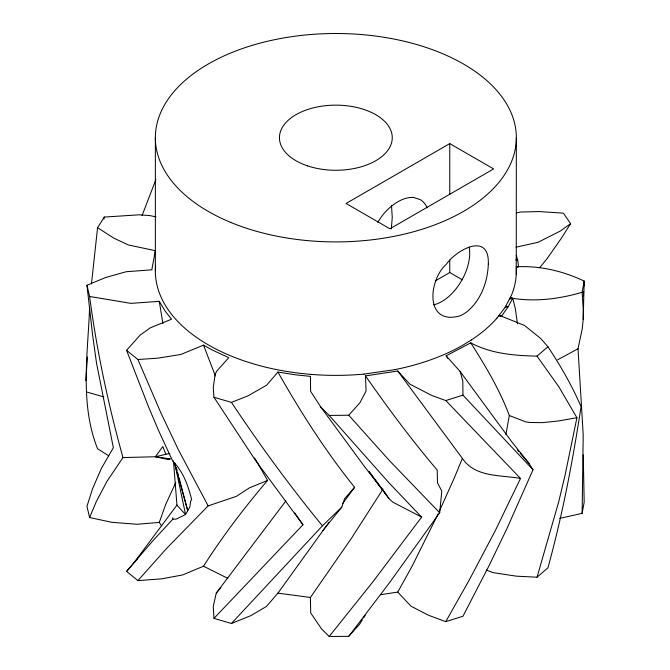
<?xml version="1.0" encoding="UTF-8"?>
<svg xmlns="http://www.w3.org/2000/svg" width="670" height="670" viewBox="0 0 670 670"><rect width="100%" height="100%" fill="white"/><g stroke="black" fill="none" stroke-linecap="round" stroke-linejoin="round"><path stroke-width="1" d="M516.252 274.541L516.344 137.702M559.684 518.413L582.121 513.354L583.21 434.847L578.017 348.777L582.213 328.903L583.21 319.49L583.285 309.574L582.121 292.288L584.181 281.057C563.621 271.367 541.41 265.881 518.58 266.71L516.168 266.66M108.783 455.826L97.577 448.766C79.688 403.75 87.845 354.489 89.612 307.555M583.21 319.49L584.181 281.057L583.913 286.224M583.377 296.567L583.645 291.4M155.247 252.749L155.356 250.68L128.431 244.969L113.95 238.21L97.577 227.691L104.26 217.072L139.41 214.794L149.904 215.589L155.959 216.887M85.819 380.652L87.427 356.984M91.463 283.913L97.577 227.691M391.322 228.947L392.26 217.465L391.514 205.531M383.031 489.016L351.725 537.859L310.411 597.464L310.696 612.958L321.575 628.946L329.171 636.5L348.743 636.324L389.379 582.892L439.696 512.768L441.781 491.035L437.51 482.936L437.2 470.047C411.615 439.997 388.097 408.248 365.493 375.904L397.737 371.012L409.923 384.17L431.698 395.451L445.768 400.551L520.498 478.455L495.256 530.715L469.569 579.424L445.768 621.643L428.348 615.194L410.978 606.183L397.737 592.104L380.61 594.692M103.934 219.124L104.26 217.072M505.892 434.704L509.309 415.526C499.694 389.706 485.507 365.996 470.75 342.856L446.136 355.837L447.853 358.366M582.121 513.354L584.181 502.131L583.243 454.83M155.356 250.68L151.822 269.817L126.211 271.727L105.718 277.464L86.958 285.278L92.569 334.757L96.539 363.207L113.356 447.736L101.212 468.749L92.569 488.757L86.958 506.344L89.604 517.55L111.907 522.315L137.107 524.275L159.267 522.416L161.604 525.824M470.75 342.856C491.185 353.819 514.326 355.594 537.038 356.13L558.688 386.573L576.92 417.712L565.053 475.265L558.688 501.922L537.038 577.205L516.428 576.175L493.011 572.615L486.236 569.977M285.906 500.892L216.268 593.051L213.269 606.425L213.973 618.368L231.443 623.477L250.923 615.604L266.442 606.476L277.924 593.134L328.945 522.34M322.865 530.548L341.8 507.131L344.531 498.815L354.614 487.299C325.62 451.287 300.679 412.243 277.924 372.051L266.585 385.242L248.067 395.794L231.443 402.385L213.973 397.276L213.253 387.704L215.137 374.187L216.938 370.929L228.78 357.671L211.929 349.841L203.504 345.125L180.9 354.438L157.944 358.149L137.919 359.522L126.58 350.318L140.122 335.092L150.398 327.781L171.537 319.222L165.423 311.483L159.267 301.333L130.901 303.376L89.604 296.475L86.958 285.278M159.267 522.416L165.792 504.192L175.825 482.475M142.04 215.631L155.867 179.644M397.737 371.012L462.375 458.372L453.925 478.816L439.018 511.905M89.604 517.55L96.338 501.52L107.041 481.228L122.962 457.577C108.314 404.663 96.765 350.929 89.604 296.475M496.989 318.124L505.105 307.379L511.486 295.185A180.49 104.202 0 0 0 516.235 267.59L518.58 266.71L517.667 259.977L516.285 255.237M446.136 355.837L460.156 371.523L512.106 442.259L528.965 463.364L533.019 469.77L506.947 528.571L489.326 565.111L462.97 616.249L445.768 621.643M438.172 513.798L412.017 566.343L397.737 592.104M362.437 619.708L359.656 624.13L348.743 636.324M363.55 617.933L365.225 615.278M516.52 212.918L520.481 212.022L539.082 211.561L563.428 213.152L570.622 223.679L560.857 238.964L546.896 258.888L539.752 267.615M137.794 558.495L126.58 571.393L137.919 580.614L161.504 578.863L182.592 574.952L203.504 566.217C222.7 536.075 244.408 507.592 267.59 480.415L254.6 457.92M377.696 222.214L382.679 215.078A44.421 25.644 -60 0 1 414.085 197.575L420.5 199.761A44.421 25.644 -60 0 1 427.133 207.834M122.962 457.577L155.39 456.739L162.844 446.522L165.833 454.319M126.58 571.393L134.067 562.599L176.989 505.038M342.697 503.497L354.614 487.299M277.924 372.051L295.177 374.781L310.411 376.373L310.604 391.28L320.829 407.109L329.171 415.408L388.751 482.584L421.614 517.106L373.408 581.175L329.171 636.5M134.067 562.599L153.363 540.229L172.827 519.216L176.26 519.091L185.573 514.527L189.886 506.897L190.665 500.808L191.704 499.753C188.228 486.227 183.387 471.437 172.827 461.404L158.422 430.215L148.355 406.405L126.58 350.318M216.268 593.051L220.874 587.791M137.919 580.614L166.78 548.236L208.152 505.875L236.401 496.344L249.416 487.886L267.59 480.415M329.171 415.408L348.743 415.233L359.974 402.67L366.055 391.004L365.493 375.904M341.8 507.131L322.438 525.808L231.443 623.477M294.758 512.96L302.957 524.786L213.973 618.368M167.835 459.427L168.689 458.682L170.406 458.942L167.835 459.427L155.39 456.739L169.786 453.406M537.038 356.13L547.934 346.742L540.799 338.559L524.543 325.469L499.343 315.335M537.038 577.205L547.934 567.817C562.532 514.878 572.766 460.901 581.049 406.648C572.029 385.635 560.564 365.786 547.934 346.742M570.622 223.679L560.187 231.117L538.136 242.264L516.067 247.205M471.345 340.008L461.982 345.703A180.49 104.202 0 0 1 395.25 369.555M449.763 143.598L346.063 203.471L389.932 228.797L493.631 168.924L449.763 143.598L449.763 194.551M435.332 280.872L449.763 272.548L462.292 279.784M557.666 359.773L578.017 348.777M516.193 260.555L517.667 259.977L515.975 259.391M445.768 400.551L462.97 395.158L533.019 469.77M582.121 292.288C559.601 298.895 536.101 301.952 512.743 298.334L510.314 297.89M509.769 299.046L512.743 298.334L515.339 308.627L517.458 323.744M395.216 369.572L363.944 374.12M505.105 307.379L508.069 306.852L512.743 298.334L510.59 297.287M576.92 417.712L558.571 420.936L542.558 422.636L529.736 422.485L525.699 421.849L509.309 415.526M516.093 260.027L517.667 259.977M311.048 374.379L307.446 374.069A180.49 104.202 0 0 1 155.599 265.957M520.498 478.455C500.666 474.871 475.038 477.526 462.375 458.372M277.924 593.134L310.411 597.464M155.39 456.739L168.689 458.682M498.849 315.939L501.369 316.433L508.069 306.852L505.808 306.257M86.397 391.942L103.884 396.9M227.85 578.361L203.504 566.217M421.614 517.106L392.838 502.148L388.91 498.589L368.894 471.395L385.987 494.284L364.455 466.496L320.829 407.109M439.696 512.768L389.379 460.575L348.743 415.233M517.399 449.964L518.764 451.538M520.121 453.113L528.965 463.364M322.438 525.808C289.968 486.269 259.801 444.964 231.443 402.385M302.957 524.786L255.111 459.838L213.973 397.276M386.598 495.096L388.91 498.589M208.152 505.875L178.27 449.553L160.884 412.862L137.919 359.522M215.413 375.954L203.504 345.125M460.156 371.523L462.794 381.021L462.97 395.158M174.518 463.104L187.726 510.716L179.024 477.769M176.386 467.786L177.173 470.784M177.701 472.777L178.496 475.775M174.669 462.911L185.573 514.527L176.964 505.239L173.438 460.868M159.267 301.333L162.911 323.535M172.751 517.768L172.827 519.216M449.763 260.069L449.763 272.548M155.365 137.702L155.365 270.655M469.168 247.23A39.48 22.797 -60 0 1 433.674 304.85M497.056 318.007A180.49 104.202 0 0 1 471.429 339.925M364.019 374.095A180.49 104.202 0 0 1 311.14 374.396M488.304 264.097C487.701 281.685 481.043 300.051 467.25 311.533A37.755 25.979 -72.1 0 1 459.453 316.005C424.537 325.436 428.398 279.867 446.379 264.206C456.756 249.366 489.695 231.653 488.304 264.097M230.723 222.406A180.49 104.202 0 0 0 515.473 147.919A180.49 104.202 0 0 0 261.367 42.788A180.49 104.202 0 0 0 230.723 222.406M307.656 165.909A56.406 32.562 0 0 0 392.26 137.702A56.406 32.562 0 0 0 307.656 109.503A56.406 32.562 0 0 0 307.656 165.909"/></g></svg>
